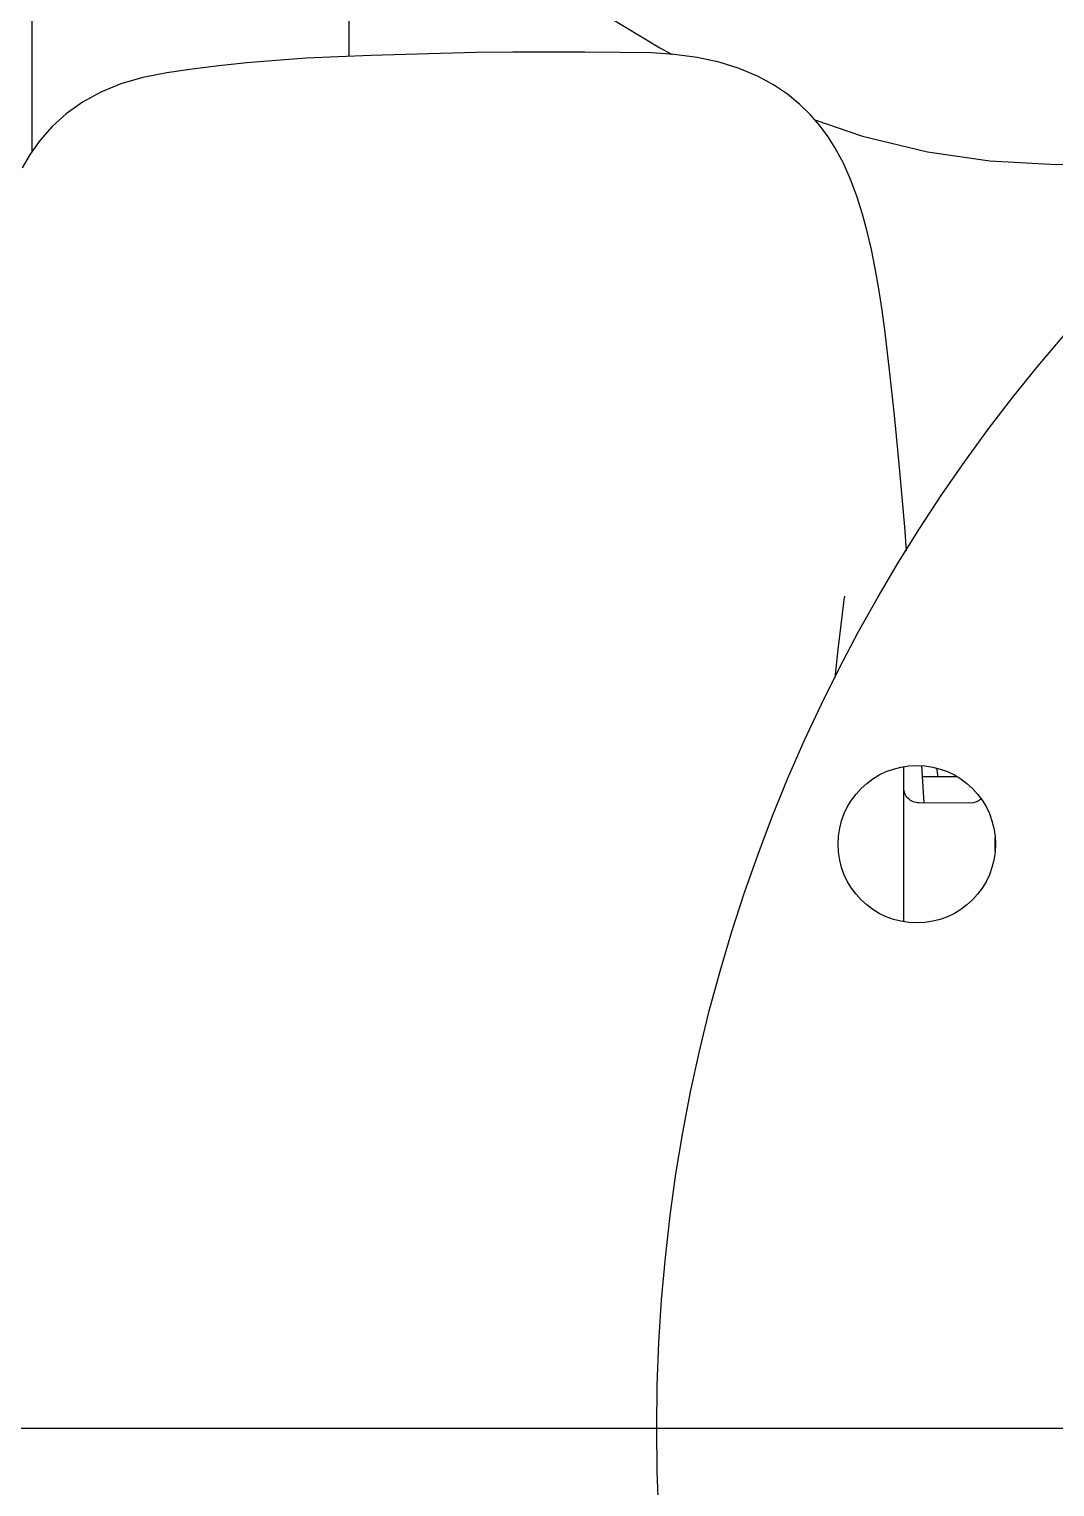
# Model space of a CAD drawing. Header units: millimetres. Extents: x 156850 to 204135, y 56350 to 74150.
# Drawn here: x 174569.9 to 174671.2, y 60787.2 to 60931.3 of the extents above; entities that cross this region are included whole.
import ezdxf

# ---------------------------------------------------------------- set-up
doc = ezdxf.new("R2010")
doc.units = ezdxf.units.MM
doc.header["$LTSCALE"] = 150
doc.linetypes.add('X-2F-PLAN$0$CENTER', pattern=[2, 1.25, -0.25, 0.25, -0.25])
doc.layers.add('-----33 Equipment', color=5, linetype='Continuous')

# ---------------------------------------------------------------- blocks, each defined once
blk = doc.blocks.new('X-2F-PLAN$0$A$C73FA2420')
at = {"color": 0, "linetype": 'X-2F-PLAN$0$CENTER', "ltscale": 2}
blk.add_line((1038.73, 1095.97), (1038.73, 580.58), dxfattribs=at)
at = {"color": 0, "linetype": 'Continuous'}
for p, q in [((1164.95, 1068.14), (1182.48, 1068.14)), ((1174.35, 1036.78), (1188.73, 1036.78)), ((1165.35, 988.78), (1165.35, 988.78)), ((1119.24, 988.03), (1119.24, 988.03)), ((1088.81, 981.98), (1098.54, 981.98)), ((1098.54, 981.98), (1102.07, 981.98)), ((1102.07, 981.98), (1104.13, 981.98)), ((1100.54, 975.35), (1100.55, 980.46)), ((1100.55, 979.95), (1104.22, 980.19)), ((1103.13, 976.68), (1103.13, 980.11)), ((1095.79, 972.94), (1097.15, 972.94))]:
    blk.add_line(p, q, dxfattribs=at)
for points in [[(1230.75, 1089.08), (1231.15, 1087.33), (1231.16, 1085.45), (1230.81, 1083.32), (1230.06, 1080.85), (1228.82, 1077.95), (1227.03, 1074.6), (1224.69, 1070.86), (1221.81, 1066.77), (1218.44, 1062.33), (1214.6, 1057.56), (1210.33, 1052.43), (1205.61, 1046.86), (1200.46, 1040.77), (1195.02, 1034.21), (1189.54, 1027.3), (1184.26, 1020.2), (1179.41, 1013.07), (1175.18, 1006.07), (1174.54, 1004.86)], [(1174.68, 1006.92), (1174.73, 1010.05), (1174.77, 1013.49), (1174.77, 1017.02), (1174.75, 1020.6), (1174.71, 1024.19), (1174.63, 1027.75), (1174.54, 1031.24), (1174.43, 1034.63), (1174.31, 1037.89), (1174.16, 1041.02), (1173.95, 1044.02), (1173.7, 1046.9), (1173.4, 1049.66), (1173.07, 1052.31), (1172.72, 1054.83), (1172.26, 1057.18), (1171.62, 1059.36), (1170.8, 1061.35), (1169.81, 1063.15), (1168.67, 1064.75), (1167.41, 1066.15), (1166.06, 1067.34), (1164.68, 1068.33), (1163.32, 1069.12)], [(1165.35, 988.78), (1166.4, 989.45), (1167.54, 990.29), (1168.61, 991.22), (1169.63, 992.27), (1170.6, 993.47), (1171.53, 994.84), (1172.38, 996.43), (1173.14, 998.24), (1173.76, 1000.23), (1174.23, 1002.39), (1174.53, 1004.68), (1174.68, 1006.92)], [(1168.08, 990.76), (1166.47, 986.05), (1164.91, 979.64), (1164.01, 973.47)], [(1112.95, 988.76), (1115.72, 988.44), (1119.24, 988.03)], [(1147.05, 983.82), (1149.25, 984.12), (1151.38, 984.45), (1153.37, 984.8), (1155.24, 985.17), (1157.02, 985.58), (1158.74, 986.04), (1160.43, 986.57), (1162.11, 987.19), (1163.78, 987.94), (1165.35, 988.78)], [(1119.24, 988.03), (1119.8, 987.97), (1120.3, 987.9)], [(1120.3, 987.9), (1120.68, 987.85), (1120.92, 987.81), (1120.99, 987.8)], [(1125.46, 981.69), (1127.83, 981.88), (1133.71, 982.39), (1138.88, 982.89), (1143.34, 983.37), (1147.05, 983.82)], [(1164.01, 973.47), (1163.65, 966.88), (1163.7, 959.55)]]:
    blk.add_lwpolyline(points, dxfattribs=at)
for centre, radius in [((1038.73, 841.29), 165.1), ((1096.47, 980.68), 7.78)]:
    blk.add_circle(centre, radius, dxfattribs=at)
blk.add_arc((1098.23, 1018.28), 40, 277.0316, 278.2687, dxfattribs=at)
for points, start_tangent, end_tangent in [([(1100.55, 980.46), (1100.66, 981.04), (1100.99, 981.53)], (0.000219, 1), (0.707262, 0.706952)), ([(1100.99, 981.53), (1101.48, 981.86), (1102.04, 981.98)], (0.707262, 0.706952), (0.999889, 0.01489)), ([(1100.82, 974.48), (1100.54, 975.35)], (-0.573419, 0.819262), (0.000042, 1)), ([(1100.94, 974.32), (1100.82, 974.48)], (-0.675672, 0.737203), (-0.573419, 0.819262))]:
    blk.add_spline(points, degree=3, dxfattribs=dict(at, start_tangent=start_tangent, end_tangent=end_tangent))
blk = doc.blocks.new('X-2F-PLAN$0$zw$C47F')
at = {"layer": '-----33 Equipment'}
blk.add_blockref('X-2F-PLAN$0$A$C73FA2420', (2898.05, 848.02), dxfattribs=at)

msp = doc.modelspace()

# ---------------------------------------------------------------- block references
at = {"layer": '-----33 Equipment', "rotation": 90.00000000000001}
msp.add_blockref('X-2F-PLAN$0$zw$C47F', (176486.3, 56856.22), dxfattribs=at)

doc.saveas('drawing.dxf')
